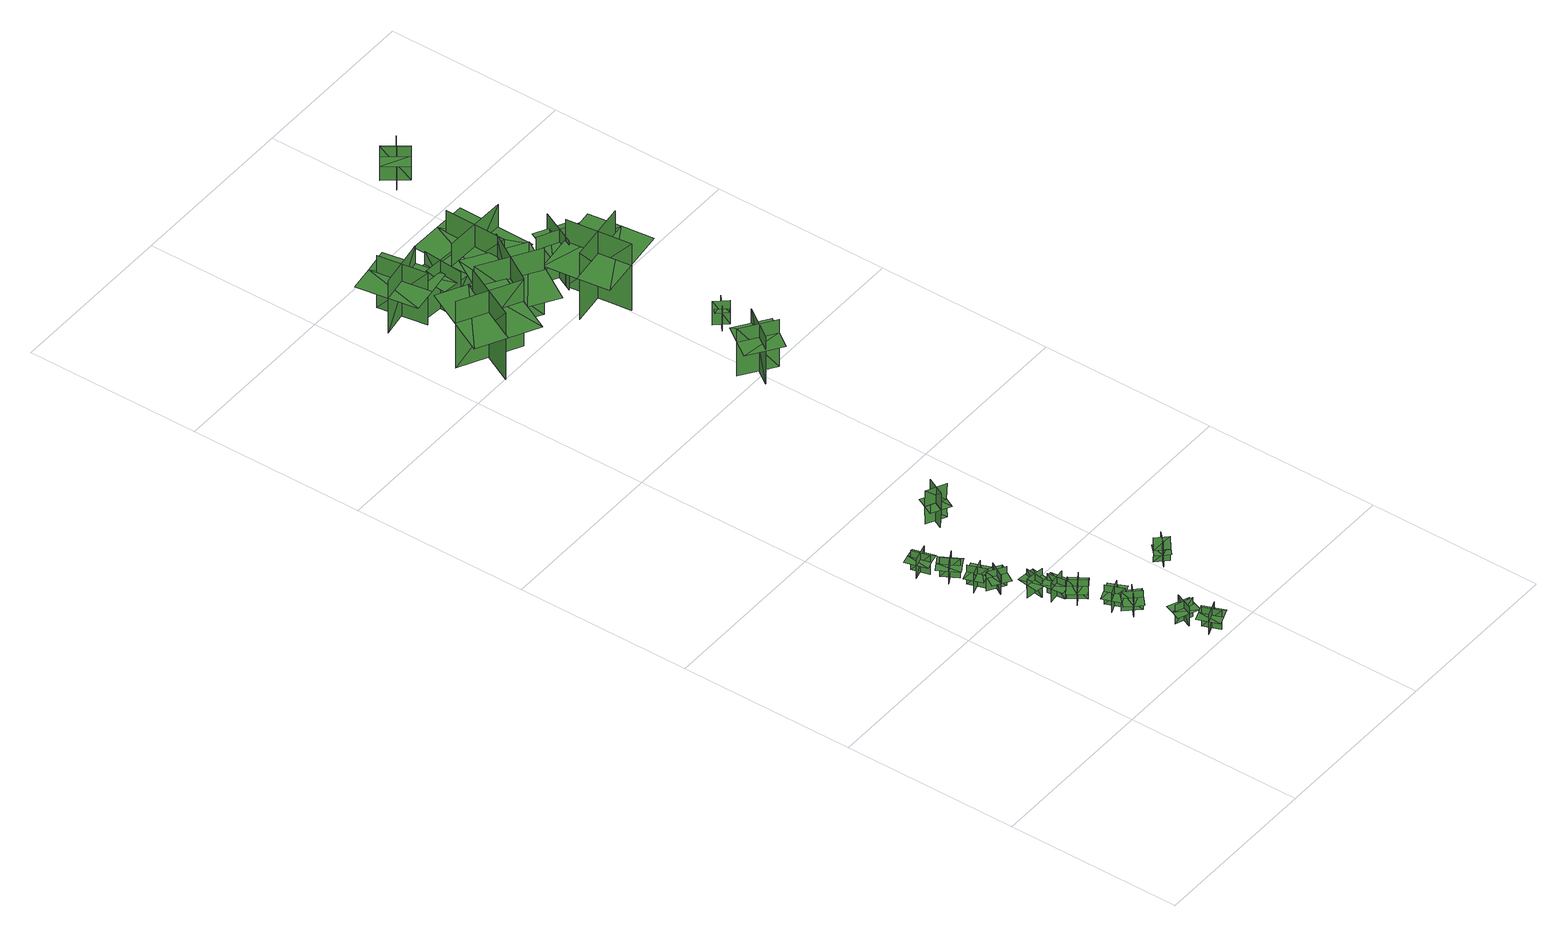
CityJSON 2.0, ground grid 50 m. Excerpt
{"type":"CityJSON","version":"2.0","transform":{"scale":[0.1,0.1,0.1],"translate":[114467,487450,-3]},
"CityObjects":{
"tree1":{"type":"SolitaryVegetationObject","geometry":[{"type":"MultiSurface","lod":"1","boundaries":[[[0,1,2]],[[0,2,3]],[[4,5,6]],[[4,6,7]],[[8,9,10]],[[8,10,11]],[[8,11,12]],[[8,12,13]]]}]},
"tree2":{"type":"SolitaryVegetationObject","geometry":[{"type":"MultiSurface","lod":"1","boundaries":[[[14,15,16]],[[14,16,17]],[[18,19,20]],[[18,20,21]],[[22,23,24]],[[22,24,25]],[[22,25,26]],[[22,26,27]]]}]},
"tree3":{"type":"SolitaryVegetationObject","geometry":[{"type":"MultiSurface","lod":"1","boundaries":[[[28,29,30]],[[28,30,31]],[[32,33,34]],[[32,34,35]],[[36,37,38]],[[36,38,39]],[[36,39,40]],[[36,40,41]]]}]},
"tree4":{"type":"SolitaryVegetationObject","geometry":[{"type":"MultiSurface","lod":"1","boundaries":[[[42,43,44]],[[42,44,45]],[[46,47,48]],[[46,48,49]],[[50,51,52]],[[50,52,53]],[[50,53,54]],[[50,54,55]]]}]},
"tree5":{"type":"SolitaryVegetationObject","geometry":[{"type":"MultiSurface","lod":"1","boundaries":[[[56,57,58]],[[56,58,59]],[[60,61,62]],[[60,62,63]],[[64,65,66]],[[64,66,67]],[[64,67,68]],[[64,68,69]]]}]},
"tree6":{"type":"SolitaryVegetationObject","geometry":[{"type":"MultiSurface","lod":"1","boundaries":[[[70,71,72]],[[70,72,73]],[[74,75,76]],[[74,76,77]],[[78,79,80]],[[78,80,81]],[[78,81,82]],[[78,82,83]]]}]},
"tree7":{"type":"SolitaryVegetationObject","geometry":[{"type":"MultiSurface","lod":"1","boundaries":[[[84,85,86]],[[84,86,87]],[[88,89,90]],[[88,90,91]],[[92,93,94]],[[92,94,95]],[[92,95,96]],[[92,96,97]]]}]},
"tree8":{"type":"SolitaryVegetationObject","geometry":[{"type":"MultiSurface","lod":"1","boundaries":[[[98,99,100]],[[98,100,101]],[[102,103,104]],[[102,104,105]],[[106,107,108]],[[106,108,109]],[[106,109,110]],[[106,110,111]]]}]},
"tree9":{"type":"SolitaryVegetationObject","geometry":[{"type":"MultiSurface","lod":"1","boundaries":[[[112,113,114]],[[112,114,115]],[[116,117,118]],[[116,118,119]],[[120,121,122]],[[120,122,123]],[[120,123,124]],[[120,124,125]]]}]},
"tree10":{"type":"SolitaryVegetationObject","geometry":[{"type":"MultiSurface","lod":"1","boundaries":[[[126,127,128]],[[126,128,129]],[[130,131,132]],[[130,132,133]],[[134,135,136]],[[134,136,137]],[[134,137,138]],[[134,138,139]]]}]},
"tree11":{"type":"SolitaryVegetationObject","geometry":[{"type":"MultiSurface","lod":"1","boundaries":[[[140,141,142]],[[140,142,143]],[[144,145,146]],[[144,146,147]],[[148,149,150]],[[148,150,151]],[[148,151,152]],[[148,152,153]]]}]},
"tree12":{"type":"SolitaryVegetationObject","geometry":[{"type":"MultiSurface","lod":"1","boundaries":[[[154,155,156]],[[154,156,157]],[[158,159,160]],[[158,160,161]],[[162,163,159]],[[162,159,158]],[[164,165,155]],[[164,155,154]],[[154,155,166]],[[154,166,167]],[[154,168,169]],[[154,169,155]]]}]},
"tree13":{"type":"SolitaryVegetationObject","geometry":[{"type":"MultiSurface","lod":"1","boundaries":[[[170,171,172]],[[170,172,173]],[[174,175,176]],[[174,176,177]],[[178,179,175]],[[178,175,174]],[[180,181,171]],[[180,171,170]],[[170,171,182]],[[170,182,183]],[[170,184,185]],[[170,185,171]]]}]},
"tree14":{"type":"SolitaryVegetationObject","geometry":[{"type":"MultiSurface","lod":"1","boundaries":[[[186,187,188]],[[186,188,189]],[[190,191,192]],[[190,192,193]],[[194,195,196]],[[194,196,197]],[[194,197,198]],[[194,198,199]]]}]},
"tree15":{"type":"SolitaryVegetationObject","geometry":[{"type":"MultiSurface","lod":"1","boundaries":[[[200,201,202]],[[200,202,203]],[[204,205,206]],[[204,206,207]],[[208,209,210]],[[208,210,211]],[[208,211,212]],[[208,212,213]]]}]},
"tree16":{"type":"SolitaryVegetationObject","geometry":[{"type":"MultiSurface","lod":"1","boundaries":[[[214,215,216]],[[214,216,217]],[[218,219,220]],[[218,220,221]],[[222,223,224]],[[222,224,225]],[[222,225,226]],[[222,226,227]]]}]},
"tree17":{"type":"SolitaryVegetationObject","geometry":[{"type":"MultiSurface","lod":"1","boundaries":[[[228,229,230]],[[228,230,231]],[[232,233,234]],[[232,234,235]],[[236,237,238]],[[236,238,239]],[[236,240,241]],[[236,241,237]]]}]},
"tree18":{"type":"SolitaryVegetationObject","geometry":[{"type":"MultiSurface","lod":"1","boundaries":[[[242,243,244]],[[242,244,245]],[[246,247,248]],[[246,248,249]],[[250,251,252]],[[250,252,253]],[[250,253,254]],[[250,254,255]]]}]},
"tree19":{"type":"SolitaryVegetationObject","geometry":[{"type":"MultiSurface","lod":"1","boundaries":[[[256,257,258]],[[256,258,259]],[[260,261,262]],[[260,262,263]],[[264,265,266]],[[264,266,267]],[[264,267,268]],[[264,268,269]]]}]},
"tree20":{"type":"SolitaryVegetationObject","geometry":[{"type":"MultiSurface","lod":"1","boundaries":[[[270,271,272]],[[270,272,273]],[[274,275,276]],[[274,276,277]],[[278,279,280]],[[278,280,281]],[[278,281,282]],[[278,282,283]]]}]},
"tree21":{"type":"SolitaryVegetationObject","geometry":[{"type":"MultiSurface","lod":"1","boundaries":[[[284,285,286]],[[284,286,287]],[[288,289,290]],[[288,290,291]],[[292,293,294]],[[292,294,295]],[[292,295,296]],[[292,296,297]]]}]},
"tree22":{"type":"SolitaryVegetationObject","geometry":[{"type":"MultiSurface","lod":"1","boundaries":[[[298,299,300]],[[298,300,301]],[[302,303,304]],[[302,304,305]],[[306,307,308]],[[306,308,309]],[[306,310,311]],[[306,311,307]]]}]},
"tree23":{"type":"SolitaryVegetationObject","geometry":[{"type":"MultiSurface","lod":"1","boundaries":[[[312,313,314]],[[312,314,315]],[[316,317,318]],[[316,318,319]],[[320,321,322]],[[320,322,323]],[[320,323,324]],[[320,324,325]]]}]}
},
"vertices":[
[103,735,16],[103,735,78],[155,749,78],[155,749,16],[122,766,16],[122,766,78],[135,716,78],[135,716,16],[120,774,58],[94,767,58],[111,705,58],[136,712,58],[162,718,58],[146,780,58],
[135,660,14],[135,660,76],[182,687,76],[182,687,14],[145,695,14],[145,695,76],[171,651,76],[171,651,14],[141,702,55],[118,689,55],[151,633,55],[174,647,55],[197,660,55],[164,716,55],
[169,629,6],[169,629,69],[187,579,69],[187,579,6],[202,613,6],[202,613,69],[153,596,69],[153,596,6],[209,616,48],[200,641,48],[140,619,48],[149,594,48],[158,569,48],[218,590,48],
[221,546,8],[221,546,70],[175,574,70],[175,574,8],[185,538,8],[185,538,70],[212,582,70],[212,582,8],[181,531,50],[204,517,50],[238,572,50],[215,586,50],[192,600,50],[159,545,50],
[262,468,13],[262,468,75],[209,474,75],[209,474,13],[233,446,13],[233,446,75],[239,497,75],[239,497,13],[232,438,55],[258,435,55],[266,499,55],[240,502,55],[213,505,55],[205,442,55],
[282,423,15],[282,423,77],[229,416,77],[229,416,15],[260,395,15],[260,395,77],[253,446,77],[253,446,15],[261,387,57],[287,390,57],[279,454,57],[252,451,57],[226,447,57],[234,384,57],
[292,349,16],[292,349,78],[262,393,78],[262,393,16],[257,357,16],[257,357,78],[300,385,78],[300,385,16],[250,352,58],[265,330,58],[318,365,58],[304,387,58],[289,410,58],[235,375,58],
[340,216,16],[340,216,78],[304,256,78],[304,256,16],[304,219,16],[304,219,78],[342,253,78],[342,253,16],[298,213,58],[316,193,58],[364,237,58],[346,256,58],[328,276,58],[280,233,58],
[299,305,17],[299,305,79],[319,256,79],[319,256,17],[332,291,17],[332,291,79],[284,271,79],[284,271,17],[339,294,59],[329,318,59],[270,294,59],[280,269,59],[290,244,59],[350,269,59],
[358,29,19],[358,29,81],[408,48,81],[408,48,19],[374,62,19],[374,62,81],[392,14,81],[392,14,19],[371,69,61],[346,60,61],[369,0,61],[394,9,61],[419,19,61],[396,79,61],
[354,85,20],[354,85,82],[374,134,82],[374,134,20],[341,118,20],[341,118,82],[388,99,82],[388,99,20],[333,121,61],[323,97,61],[383,72,61],[393,97,61],[403,122,61],[343,146,61],
[323,855,69],[297,802,69],[324,788,69],[351,841,69],[337,816,69],[284,843,69],[282,840,123],[336,813,123],[336,813,14],[282,840,14],[321,856,14],[295,803,14],[297,802,123],[323,855,123],[297,869,69],[270,816,69],
[497,270,56],[527,300,56],[511,315,56],[481,286,56],[496,299,56],[526,269,56],[528,271,95],[498,301,95],[498,301,17],[528,271,17],[498,269,17],[528,298,17],[527,300,95],[497,270,95],[512,255,56],[542,284,56],
[61,2114,22],[61,2114,239],[227,2028,239],[227,2028,22],[182,2150,22],[182,2150,239],[99,1989,239],[99,1989,22],[195,2174,169],[112,2217,169],[9,2018,169],[92,1975,169],[175,1932,169],[278,2131,169],
[71,2327,19],[71,2327,189],[216,2351,189],[216,2351,19],[131,2407,19],[131,2407,189],[153,2267,189],[153,2267,19],[127,2428,134],[54,2417,134],[82,2243,134],[155,2254,134],[228,2266,134],[200,2440,134],
[354,2058,20],[354,2058,237],[196,2157,237],[196,2157,20],[231,2031,20],[231,2031,237],[326,2184,237],[326,2184,20],[216,2008,167],[295,1958,167],[414,2149,167],[335,2198,167],[256,2248,167],[137,2058,167],
[220,2216,14],[230,2333,14],[230,2333,171],[220,2216,171],[291,2277,14],[173,2286,14],[173,2286,171],[291,2277,171],[221,2226,130],[230,2333,130],[183,2337,130],[174,2230,130],[268,2222,130],[276,2330,130],
[467,1464,20],[531,1555,20],[531,1555,174],[467,1464,174],[540,1476,20],[449,1540,20],[449,1540,174],[540,1476,174],[540,1476,131],[572,1522,131],[481,1585,131],[449,1540,131],[418,1494,131],[508,1431,131],
[233,2252,18],[233,2252,235],[420,2248,235],[420,2248,18],[326,2338,18],[326,2338,235],[323,2158,235],[323,2158,18],[327,2366,164],[233,2368,164],[229,2143,164],[322,2141,164],[416,2139,164],[420,2364,164],
[473,2080,18],[473,2080,235],[496,1895,235],[496,1895,18],[571,2001,18],[571,2001,235],[392,1978,235],[392,1978,18],[599,2004,165],[587,2097,165],[364,2069,165],[376,1976,165],[388,1883,165],[610,1911,165],
[596,1668,20],[567,1702,20],[567,1702,97],[596,1668,97],[598,1698,20],[598,1698,97],[564,1668,97],[564,1668,20],[597,1697,72],[584,1711,72],[557,1687,72],[570,1673,72],[582,1659,72],[609,1683,72],
[517,2170,20],[465,2064,20],[465,2064,177],[517,2170,177],[429,2139,20],[535,2087,20],[535,2087,177],[429,2139,177],[513,2161,137],[465,2064,137],[507,2043,137],[554,2140,137],[471,2182,137],[423,2084,137],
[517,2630,18],[579,2677,18],[579,2677,126],[517,2630,126],[568,2623,18],[521,2685,18],[521,2685,126],[568,2623,126],[568,2623,96],[599,2646,96],[552,2708,96],[521,2685,96],[490,2662,96],[537,2600,96]
]}
